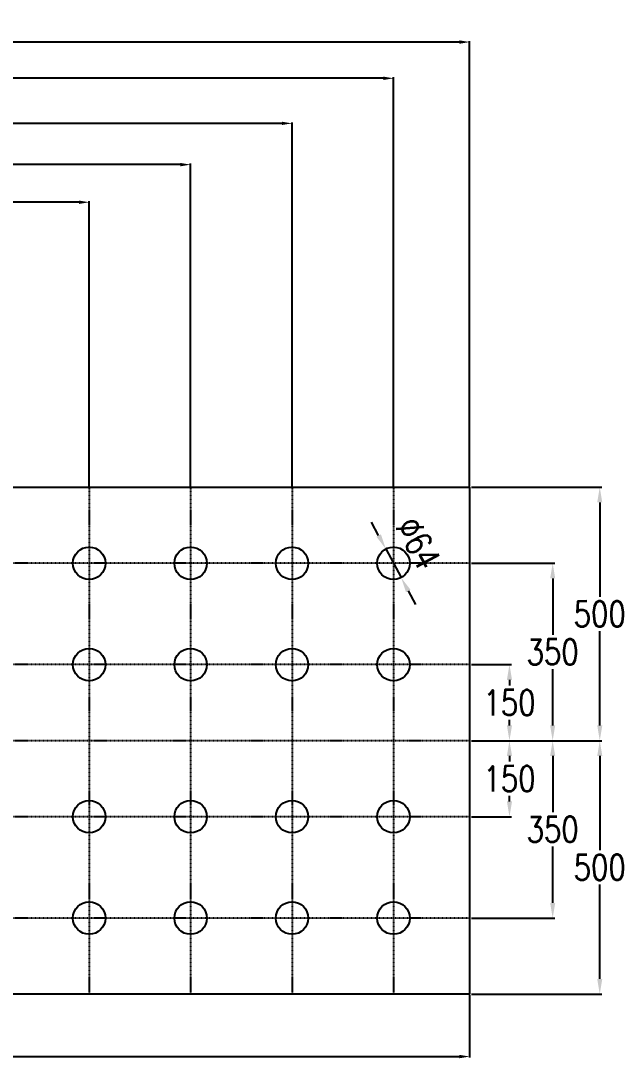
# Model space of a CAD drawing. Header units: millimetres. Extents: x 1541 to 289025, y -12015 to 47026.
# Drawn here: x 105826 to 107014, y 6108 to 8155 of the extents above; entities that cross this region are included whole.
import ezdxf

# ---------------------------------------------------------------- set-up
doc = ezdxf.new("R2010")
doc.units = ezdxf.units.MM
doc.header["$LTSCALE"] = 0.1
doc.linetypes.add('DASHDOT', pattern=[25.4, 12.7, -6.35, 0, -6.35])
for name, color, linetype in [('COTAS', 8, 'Continuous'), ('EJE PERNO', 1, 'DASHDOT'), ('PERNOS', 3, 'Continuous'), ('PLATINA', 5, 'Continuous')]:
    doc.layers.add(name, color=color, linetype=linetype)
doc.styles.add('CNI_COTAS', font='romans.shx', dxfattribs={"width": 0.8})
doc.dimstyles.new('1.2', dxfattribs={"dimscale": 0, "dimtxt": 35, "dimasz": 20, "dimexe": 2, "dimexo": 2, "dimgap": 7, "dimtad": 1, "dimdec": 0, "dimzin": 4, "dimdsep": 46, "dimtxsty": 'CNI_COTAS', "dimcen": 0, "dimclrd": 256, "dimclrt": 3, "dimadec": 0, "dimazin": 0, "dimtfac": 1, "dimtdec": 0, "dimtmove": 2, "dimatfit": 0, "dimfxl": 0.05, "dimtolj": 1, "dimtzin": 0, "dimarcsym": 1})
doc.dimstyles.new('1.3', dxfattribs={"dimscale": 0, "dimtxt": 50, "dimasz": 30, "dimexe": 4, "dimexo": 4, "dimgap": 9, "dimtad": 1, "dimdec": 0, "dimzin": 4, "dimdsep": 46, "dimtxsty": 'CNI_COTAS', "dimcen": 0, "dimclrd": 256, "dimclrt": 3, "dimadec": 0, "dimazin": 0, "dimtfac": 1, "dimtdec": 0, "dimtmove": 2, "dimatfit": 0, "dimfxl": 0.05, "dimtolj": 1, "dimtzin": 0, "dimarcsym": 0})

# ---------------------------------------------------------------- blocks, each defined once
blk = doc.blocks.new('*D2482')
at = {"layer": 'COTAS', "lineweight": -2, "ltscale": 3, "transparency": 16777216}
for p, q in [((106531.7, 7139.3), (106517.6, 7165.8)), ((106545.8, 7112.8), (106575.9, 7056.4)), ((106590.1, 7029.9), (106604.2, 7003.4))]:
    blk.add_line(p, q, dxfattribs=at)
at = {"layer": 'COTAS', "ltscale": 3, "transparency": 16777216}
for points in [[(106536.1, 7141.7), (106527.3, 7137), (106545.8, 7112.8)], [(106594.5, 7032.3), (106585.6, 7027.6), (106575.9, 7056.4)]]:
    blk.add_solid(points, dxfattribs=at)
at = {"layer": 'Defpoints', "color": 0, "ltscale": 3, "transparency": 16777216}
for p in [(106545.8, 7112.8), (106575.9, 7056.4)]:
    blk.add_point(p, dxfattribs=at)
at = {"layer": 'COTAS', "color": 3, "ltscale": 3, "transparency": 16777216, "insert": (106609.9, 7124), "char_height": 50, "attachment_point": 5, "rotation": 298.0742, "style": 'CNI_COTAS'}
blk.add_mtext('\\A1;∅64', dxfattribs=at)
blk = doc.blocks.new('*D2490')
at = {"layer": 'COTAS', "color": 0, "lineweight": -2, "transparency": 16777216}
for p, q in [((104460.9, 7236.6), (104460.9, 7798.9)), ((105960.9, 7236.6), (105960.9, 7798.9))]:
    blk.add_line(p, q, dxfattribs=at)
at = {"layer": 'COTAS', "lineweight": -2, "transparency": 16777216}
blk.add_line((105940.9, 7796.9), (104480.9, 7796.9), dxfattribs=at)
at = {"layer": 'COTAS', "transparency": 16777216}
for points in [[(104480.9, 7800.2), (104480.9, 7793.5), (104460.9, 7796.9)], [(105940.9, 7800.2), (105940.9, 7793.5), (105960.9, 7796.9)]]:
    blk.add_solid(points, dxfattribs=at)
at = {"layer": 'Defpoints', "color": 0, "transparency": 16777216}
for p in [(104460.9, 7796.9), (104460.9, 7234.6), (105960.9, 7234.6)]:
    blk.add_point(p, dxfattribs=at)
at = {"layer": 'COTAS', "color": 3, "transparency": 16777216, "insert": (105210.9, 7821.4), "char_height": 35, "attachment_point": 5, "rotation": 359.9999, "style": 'CNI_COTAS'}
blk.add_mtext('\\A1;1500', dxfattribs=at)
blk = doc.blocks.new('*D2491')
at = {"layer": 'COTAS', "color": 0, "lineweight": -2, "transparency": 16777216}
for p, q in [((104460.9, 7236.6), (104460.9, 7873.1)), ((106160.9, 7236.6), (106160.9, 7873.1))]:
    blk.add_line(p, q, dxfattribs=at)
at = {"layer": 'COTAS', "lineweight": -2, "transparency": 16777216}
blk.add_line((106140.9, 7871.1), (104480.9, 7871.1), dxfattribs=at)
at = {"layer": 'COTAS', "transparency": 16777216}
for points in [[(104480.9, 7874.4), (104480.9, 7867.7), (104460.9, 7871.1)], [(106140.9, 7874.4), (106140.9, 7867.7), (106160.9, 7871.1)]]:
    blk.add_solid(points, dxfattribs=at)
at = {"layer": 'Defpoints', "color": 0, "transparency": 16777216}
for p in [(104460.9, 7871.1), (104460.9, 7234.6), (106160.9, 7234.6)]:
    blk.add_point(p, dxfattribs=at)
at = {"layer": 'COTAS', "color": 3, "transparency": 16777216, "insert": (105310.9, 7895.6), "char_height": 35, "attachment_point": 5, "style": 'CNI_COTAS'}
blk.add_mtext('\\A1;1700', dxfattribs=at)
blk = doc.blocks.new('*D2492')
at = {"layer": 'COTAS', "color": 0, "lineweight": -2, "transparency": 16777216}
for p, q in [((104460.9, 7236.6), (104460.9, 7954.5)), ((106360.9, 7236.6), (106360.9, 7954.5))]:
    blk.add_line(p, q, dxfattribs=at)
at = {"layer": 'COTAS', "lineweight": -2, "transparency": 16777216}
blk.add_line((106340.9, 7952.5), (104480.9, 7952.5), dxfattribs=at)
at = {"layer": 'COTAS', "transparency": 16777216}
for points in [[(104480.9, 7955.8), (104480.9, 7949.2), (104460.9, 7952.5)], [(106340.9, 7955.8), (106340.9, 7949.2), (106360.9, 7952.5)]]:
    blk.add_solid(points, dxfattribs=at)
at = {"layer": 'Defpoints', "color": 0, "transparency": 16777216}
for p in [(104460.9, 7952.5), (104460.9, 7234.6), (106360.9, 7234.6)]:
    blk.add_point(p, dxfattribs=at)
at = {"layer": 'COTAS', "color": 3, "transparency": 16777216, "insert": (105410.9, 7977), "char_height": 35, "attachment_point": 5, "style": 'CNI_COTAS'}
blk.add_mtext('\\A1;1900', dxfattribs=at)
blk = doc.blocks.new('*D2493')
at = {"layer": 'COTAS', "color": 0, "lineweight": -2, "transparency": 16777216}
for p, q in [((104460.9, 7236.6), (104460.9, 8043.4)), ((106560.9, 7236.6), (106560.9, 8043.4))]:
    blk.add_line(p, q, dxfattribs=at)
at = {"layer": 'COTAS', "lineweight": -2, "transparency": 16777216}
blk.add_line((106540.9, 8041.4), (104480.9, 8041.4), dxfattribs=at)
at = {"layer": 'COTAS', "transparency": 16777216}
for points in [[(104480.9, 8044.7), (104480.9, 8038), (104460.9, 8041.4)], [(106540.9, 8044.7), (106540.9, 8038), (106560.9, 8041.4)]]:
    blk.add_solid(points, dxfattribs=at)
at = {"layer": 'Defpoints', "color": 0, "transparency": 16777216}
for p in [(104460.9, 8041.4), (104460.9, 7234.6), (106560.9, 7234.6)]:
    blk.add_point(p, dxfattribs=at)
at = {"layer": 'COTAS', "color": 3, "transparency": 16777216, "insert": (105510.9, 8065.9), "char_height": 35, "attachment_point": 5, "style": 'CNI_COTAS'}
blk.add_mtext('\\A1;2100', dxfattribs=at)
blk = doc.blocks.new('*D2494')
at = {"layer": 'COTAS', "color": 0, "lineweight": -2, "transparency": 16777216}
for p, q in [((104460.9, 7236.6), (104460.9, 8114.9)), ((106710.9, 7236.6), (106710.9, 8114.9))]:
    blk.add_line(p, q, dxfattribs=at)
at = {"layer": 'COTAS', "lineweight": -2, "transparency": 16777216}
blk.add_line((106690.9, 8112.9), (104480.9, 8112.9), dxfattribs=at)
at = {"layer": 'COTAS', "transparency": 16777216}
for points in [[(104480.9, 8116.3), (104480.9, 8109.6), (104460.9, 8112.9)], [(106690.9, 8116.3), (106690.9, 8109.6), (106710.9, 8112.9)]]:
    blk.add_solid(points, dxfattribs=at)
at = {"layer": 'Defpoints', "color": 0, "transparency": 16777216}
for p in [(104460.9, 8112.9), (104460.9, 7234.6), (106710.9, 7234.6)]:
    blk.add_point(p, dxfattribs=at)
at = {"layer": 'COTAS', "color": 3, "transparency": 16777216, "insert": (105585.9, 8137.4), "char_height": 35, "attachment_point": 5, "rotation": 0, "style": 'CNI_COTAS'}
blk.add_mtext('\\A1;2250', dxfattribs=at)
blk = doc.blocks.new('*D2403')
at = {"layer": 'COTAS', "color": 0, "lineweight": -2, "ltscale": 3, "transparency": 16777216}
for p, q in [((106714.9, 6734.6), (106793.6, 6734.6)), ((106714.9, 6584.6), (106793.6, 6584.6))]:
    blk.add_line(p, q, dxfattribs=at)
at = {"layer": 'COTAS', "lineweight": -2, "ltscale": 3, "transparency": 16777216}
for p, q in [((106789.6, 6704.6), (106789.6, 6693.6)), ((106789.6, 6614.6), (106789.6, 6625.6))]:
    blk.add_line(p, q, dxfattribs=at)
at = {"layer": 'COTAS', "ltscale": 3, "transparency": 16777216}
for points in [[(106784.6, 6704.6), (106794.6, 6704.6), (106789.6, 6734.6)], [(106784.6, 6614.6), (106794.6, 6614.6), (106789.6, 6584.6)]]:
    blk.add_solid(points, dxfattribs=at)
at = {"layer": 'Defpoints', "color": 0, "ltscale": 3, "transparency": 16777216}
for p in [(106710.9, 6734.6), (106789.6, 6734.6), (106710.9, 6584.6)]:
    blk.add_point(p, dxfattribs=at)
at = {"layer": 'COTAS', "color": 3, "ltscale": 3, "transparency": 16777216, "insert": (106789.6, 6659.6), "char_height": 50, "attachment_point": 5, "rotation": 0.2, "style": 'CNI_COTAS'}
blk.add_mtext('\\A1;150', dxfattribs=at)
blk = doc.blocks.new('*D2404')
at = {"layer": 'COTAS', "color": 0, "lineweight": -2, "ltscale": 3, "transparency": 16777216}
for p, q in [((106714.9, 6734.6), (106878.8, 6734.6)), ((106714.9, 6384.6), (106878.8, 6384.6))]:
    blk.add_line(p, q, dxfattribs=at)
at = {"layer": 'COTAS', "lineweight": -2, "ltscale": 3, "transparency": 16777216}
for p, q in [((106874.8, 6704.6), (106874.8, 6593.6)), ((106874.8, 6414.6), (106874.8, 6525.6))]:
    blk.add_line(p, q, dxfattribs=at)
at = {"layer": 'COTAS', "ltscale": 3, "transparency": 16777216}
for points in [[(106869.8, 6704.6), (106879.8, 6704.6), (106874.8, 6734.6)], [(106869.8, 6414.6), (106879.8, 6414.6), (106874.8, 6384.6)]]:
    blk.add_solid(points, dxfattribs=at)
at = {"layer": 'Defpoints', "color": 0, "ltscale": 3, "transparency": 16777216}
for p in [(106710.9, 6734.6), (106874.8, 6734.6), (106710.9, 6384.6)]:
    blk.add_point(p, dxfattribs=at)
at = {"layer": 'COTAS', "color": 3, "ltscale": 3, "transparency": 16777216, "insert": (106874.8, 6559.6), "char_height": 50, "attachment_point": 5, "rotation": 0.2, "style": 'CNI_COTAS'}
blk.add_mtext('\\A1;350', dxfattribs=at)
blk = doc.blocks.new('*D2405')
at = {"layer": 'COTAS', "color": 0, "lineweight": -2, "ltscale": 3, "transparency": 16777216}
for p, q in [((106714.9, 6734.6), (106971.6, 6734.6)), ((106714.9, 6234.6), (106971.6, 6234.6))]:
    blk.add_line(p, q, dxfattribs=at)
at = {"layer": 'COTAS', "lineweight": -2, "ltscale": 3, "transparency": 16777216}
for p, q in [((106967.6, 6704.6), (106967.6, 6518.6)), ((106967.6, 6264.6), (106967.6, 6450.6))]:
    blk.add_line(p, q, dxfattribs=at)
at = {"layer": 'COTAS', "ltscale": 3, "transparency": 16777216}
for points in [[(106962.6, 6704.6), (106972.6, 6704.6), (106967.6, 6734.6)], [(106962.6, 6264.6), (106972.6, 6264.6), (106967.6, 6234.6)]]:
    blk.add_solid(points, dxfattribs=at)
at = {"layer": 'Defpoints', "color": 0, "ltscale": 3, "transparency": 16777216}
for p in [(106710.9, 6734.6), (106967.6, 6734.6), (106710.9, 6234.6)]:
    blk.add_point(p, dxfattribs=at)
at = {"layer": 'COTAS', "color": 3, "ltscale": 3, "transparency": 16777216, "insert": (106967.6, 6484.6), "char_height": 50, "attachment_point": 5, "rotation": 0.2, "style": 'CNI_COTAS'}
blk.add_mtext('\\A1;500', dxfattribs=at)
blk = doc.blocks.new('*D2406')
at = {"layer": 'COTAS', "color": 0, "lineweight": -2, "ltscale": 3, "transparency": 16777216}
for p, q in [((106714.9, 6884.6), (106793.6, 6884.6)), ((106714.9, 6734.6), (106793.6, 6734.6))]:
    blk.add_line(p, q, dxfattribs=at)
at = {"layer": 'COTAS', "lineweight": -2, "ltscale": 3, "transparency": 16777216}
for p, q in [((106789.6, 6854.6), (106789.6, 6843.6)), ((106789.6, 6764.6), (106789.6, 6775.6))]:
    blk.add_line(p, q, dxfattribs=at)
at = {"layer": 'COTAS', "ltscale": 3, "transparency": 16777216}
for points in [[(106784.6, 6854.6), (106794.6, 6854.6), (106789.6, 6884.6)], [(106784.6, 6764.6), (106794.6, 6764.6), (106789.6, 6734.6)]]:
    blk.add_solid(points, dxfattribs=at)
at = {"layer": 'Defpoints', "color": 0, "ltscale": 3, "transparency": 16777216}
for p in [(106710.9, 6884.6), (106710.9, 6734.6), (106789.6, 6734.6)]:
    blk.add_point(p, dxfattribs=at)
at = {"layer": 'COTAS', "color": 3, "ltscale": 3, "transparency": 16777216, "insert": (106789.6, 6809.6), "char_height": 50, "attachment_point": 5, "rotation": 0.2, "style": 'CNI_COTAS'}
blk.add_mtext('\\A1;150', dxfattribs=at)
blk = doc.blocks.new('*D2407')
at = {"layer": 'COTAS', "color": 0, "lineweight": -2, "ltscale": 3, "transparency": 16777216}
for p, q in [((106714.9, 7084.6), (106878.8, 7084.6)), ((106714.9, 6734.6), (106878.8, 6734.6))]:
    blk.add_line(p, q, dxfattribs=at)
at = {"layer": 'COTAS', "lineweight": -2, "ltscale": 3, "transparency": 16777216}
for p, q in [((106874.8, 7054.6), (106874.8, 6943.6)), ((106874.8, 6764.6), (106874.8, 6875.6))]:
    blk.add_line(p, q, dxfattribs=at)
at = {"layer": 'COTAS', "ltscale": 3, "transparency": 16777216}
for points in [[(106869.8, 7054.6), (106879.8, 7054.6), (106874.8, 7084.6)], [(106869.8, 6764.6), (106879.8, 6764.6), (106874.8, 6734.6)]]:
    blk.add_solid(points, dxfattribs=at)
at = {"layer": 'Defpoints', "color": 0, "ltscale": 3, "transparency": 16777216}
for p in [(106710.9, 7084.6), (106710.9, 6734.6), (106874.8, 6734.6)]:
    blk.add_point(p, dxfattribs=at)
at = {"layer": 'COTAS', "color": 3, "ltscale": 3, "transparency": 16777216, "insert": (106874.8, 6909.6), "char_height": 50, "attachment_point": 5, "rotation": 0.2, "style": 'CNI_COTAS'}
blk.add_mtext('\\A1;350', dxfattribs=at)
blk = doc.blocks.new('*D1951')
at = {"layer": 'COTAS', "color": 0, "lineweight": -2, "ltscale": 3, "transparency": 16777216}
for p, q in [((106714.9, 7234.6), (106971.6, 7234.6)), ((106714.9, 6734.6), (106971.6, 6734.6))]:
    blk.add_line(p, q, dxfattribs=at)
at = {"layer": 'COTAS', "lineweight": -2, "ltscale": 3, "transparency": 16777216}
for p, q in [((106967.6, 7204.6), (106967.6, 7018.6)), ((106967.6, 6764.6), (106967.6, 6950.6))]:
    blk.add_line(p, q, dxfattribs=at)
at = {"layer": 'COTAS', "ltscale": 3, "transparency": 16777216}
for points in [[(106962.6, 7204.6), (106972.6, 7204.6), (106967.6, 7234.6)], [(106962.6, 6764.6), (106972.6, 6764.6), (106967.6, 6734.6)]]:
    blk.add_solid(points, dxfattribs=at)
at = {"layer": 'Defpoints', "color": 0, "ltscale": 3, "transparency": 16777216}
for p in [(106710.9, 7234.6), (106710.9, 6734.6), (106967.6, 6734.6)]:
    blk.add_point(p, dxfattribs=at)
at = {"layer": 'COTAS', "color": 3, "ltscale": 3, "transparency": 16777216, "insert": (106967.6, 6984.6), "char_height": 50, "attachment_point": 5, "rotation": 0.2, "style": 'CNI_COTAS'}
blk.add_mtext('\\A1;500', dxfattribs=at)
blk = doc.blocks.new('*D2408')
at = {"layer": 'COTAS', "color": 0, "lineweight": -2, "transparency": 16777216}
for p, q in [((102210.9, 6232.6), (102210.9, 6109.4)), ((106710.9, 6232.6), (106710.9, 6109.4))]:
    blk.add_line(p, q, dxfattribs=at)
at = {"layer": 'COTAS', "lineweight": -2, "transparency": 16777216}
blk.add_line((102230.9, 6111.4), (106690.9, 6111.4), dxfattribs=at)
at = {"layer": 'COTAS', "transparency": 16777216}
for points in [[(102230.9, 6114.7), (102230.9, 6108), (102210.9, 6111.4)], [(106690.9, 6114.7), (106690.9, 6108), (106710.9, 6111.4)]]:
    blk.add_solid(points, dxfattribs=at)
at = {"layer": 'Defpoints', "color": 0, "transparency": 16777216}
for p in [(102210.9, 6234.6), (106710.9, 6234.6), (106710.9, 6111.4)]:
    blk.add_point(p, dxfattribs=at)
at = {"layer": 'COTAS', "color": 3, "transparency": 16777216, "insert": (104460.9, 6135.9), "char_height": 35, "attachment_point": 5, "style": 'CNI_COTAS'}
blk.add_mtext('\\A1;4500', dxfattribs=at)
blk = doc.blocks.new('*D1904')
at = {"layer": 'COTAS', "color": 0, "lineweight": -2, "transparency": 16777216}
for p, q in [((104460.9, 7236.6), (104460.9, 7798.9)), ((105960.9, 7236.6), (105960.9, 7798.9)), ((125266, 4739.7), (125266, 4889.4)), ((125766, 4739.7), (125766, 4889.4))]:
    blk.add_line(p, q, dxfattribs=at)
at = {"layer": 'COTAS', "lineweight": -2, "transparency": 16777216}
for p, q in [((105940.9, 7796.9), (104480.9, 7796.9)), ((125746, 4887.4), (125286, 4887.4))]:
    blk.add_line(p, q, dxfattribs=at)
at = {"layer": 'COTAS', "transparency": 16777216}
for points in [[(104480.9, 7800.2), (104480.9, 7793.5), (104460.9, 7796.9)], [(105940.9, 7800.2), (105940.9, 7793.5), (105960.9, 7796.9)], [(125286, 4890.7), (125286, 4884), (125266, 4887.4)], [(125746, 4890.7), (125746, 4884), (125766, 4887.4)]]:
    blk.add_solid(points, dxfattribs=at)
at = {"layer": 'Defpoints', "color": 0, "transparency": 16777216}
for p in [(104460.9, 7796.9), (104460.9, 7234.6), (105960.9, 7234.6), (125266, 4887.4), (125266, 4737.7), (125766, 4737.7)]:
    blk.add_point(p, dxfattribs=at)
at = {"layer": 'COTAS', "color": 3, "transparency": 16777216, "insert": (105210.9, 7821.4), "char_height": 35, "attachment_point": 5, "rotation": 359.9999, "style": 'CNI_COTAS'}
blk.add_mtext('\\A1;1500', dxfattribs=at)
at = {"layer": 'COTAS', "color": 3, "transparency": 16777216, "insert": (125516, 4911.9), "char_height": 35, "attachment_point": 5, "style": 'CNI_COTAS'}
blk.add_mtext('\\A1;500', dxfattribs=at)
blk = doc.blocks.new('*D1905')
at = {"layer": 'COTAS', "color": 0, "lineweight": -2, "transparency": 16777216}
for p, q in [((104460.9, 7236.6), (104460.9, 7873.1)), ((106160.9, 7236.6), (106160.9, 7873.1)), ((125266, 4739.7), (125266, 4954.6)), ((125966, 4739.7), (125966, 4954.6))]:
    blk.add_line(p, q, dxfattribs=at)
at = {"layer": 'COTAS', "lineweight": -2, "transparency": 16777216}
for p, q in [((106140.9, 7871.1), (104480.9, 7871.1)), ((125946, 4952.6), (125286, 4952.6))]:
    blk.add_line(p, q, dxfattribs=at)
at = {"layer": 'COTAS', "transparency": 16777216}
for points in [[(104480.9, 7874.4), (104480.9, 7867.7), (104460.9, 7871.1)], [(106140.9, 7874.4), (106140.9, 7867.7), (106160.9, 7871.1)], [(125286, 4956), (125286, 4949.3), (125266, 4952.6)], [(125946, 4956), (125946, 4949.3), (125966, 4952.6)]]:
    blk.add_solid(points, dxfattribs=at)
at = {"layer": 'Defpoints', "color": 0, "transparency": 16777216}
for p in [(104460.9, 7871.1), (104460.9, 7234.6), (106160.9, 7234.6), (125266, 4952.6), (125266, 4737.7), (125966, 4737.7)]:
    blk.add_point(p, dxfattribs=at)
at = {"layer": 'COTAS', "color": 3, "transparency": 16777216, "char_height": 35, "attachment_point": 5, "style": 'CNI_COTAS'}
for s, insert in [('\\A1;1700', (105310.9, 7895.6)), ('\\A1;700', (125616, 4977.1))]:
    blk.add_mtext(s, dxfattribs=dict(at, insert=insert))
blk = doc.blocks.new('*D1906')
at = {"layer": 'COTAS', "color": 0, "lineweight": -2, "transparency": 16777216}
for p, q in [((104460.9, 7236.6), (104460.9, 7954.5)), ((106360.9, 7236.6), (106360.9, 7954.5)), ((125266, 4739.7), (125266, 5017.9)), ((126166, 4739.7), (126166, 5017.9))]:
    blk.add_line(p, q, dxfattribs=at)
at = {"layer": 'COTAS', "lineweight": -2, "transparency": 16777216}
for p, q in [((106340.9, 7952.5), (104480.9, 7952.5)), ((126146, 5015.9), (125286, 5015.9))]:
    blk.add_line(p, q, dxfattribs=at)
at = {"layer": 'COTAS', "transparency": 16777216}
for points in [[(104480.9, 7955.8), (104480.9, 7949.2), (104460.9, 7952.5)], [(106340.9, 7955.8), (106340.9, 7949.2), (106360.9, 7952.5)], [(125286, 5019.3), (125286, 5012.6), (125266, 5015.9)], [(126146, 5019.3), (126146, 5012.6), (126166, 5015.9)]]:
    blk.add_solid(points, dxfattribs=at)
at = {"layer": 'Defpoints', "color": 0, "transparency": 16777216}
for p in [(104460.9, 7952.5), (104460.9, 7234.6), (106360.9, 7234.6), (125266, 5015.9), (125266, 4737.7), (126166, 4737.7)]:
    blk.add_point(p, dxfattribs=at)
at = {"layer": 'COTAS', "color": 3, "transparency": 16777216, "char_height": 35, "attachment_point": 5, "style": 'CNI_COTAS'}
for s, insert in [('\\A1;1900', (105410.9, 7977)), ('\\A1;900', (125716, 5040.4))]:
    blk.add_mtext(s, dxfattribs=dict(at, insert=insert))
blk = doc.blocks.new('*D1907')
at = {"layer": 'COTAS', "color": 0, "lineweight": -2, "transparency": 16777216}
for p, q in [((104460.9, 7236.6), (104460.9, 8043.4)), ((106560.9, 7236.6), (106560.9, 8043.4)), ((125266, 4739.7), (125266, 5095.8)), ((126366, 4744.7), (126366, 5095.8))]:
    blk.add_line(p, q, dxfattribs=at)
at = {"layer": 'COTAS', "lineweight": -2, "transparency": 16777216}
for p, q in [((106540.9, 8041.4), (104480.9, 8041.4)), ((126346, 5093.8), (125286, 5093.8))]:
    blk.add_line(p, q, dxfattribs=at)
at = {"layer": 'COTAS', "transparency": 16777216}
for points in [[(104480.9, 8044.7), (104480.9, 8038), (104460.9, 8041.4)], [(106540.9, 8044.7), (106540.9, 8038), (106560.9, 8041.4)], [(125286, 5097.1), (125286, 5090.4), (125266, 5093.8)], [(126346, 5097.1), (126346, 5090.4), (126366, 5093.8)]]:
    blk.add_solid(points, dxfattribs=at)
at = {"layer": 'Defpoints', "color": 0, "transparency": 16777216}
for p in [(104460.9, 8041.4), (104460.9, 7234.6), (106560.9, 7234.6), (125266, 5093.8), (125266, 4737.7), (126366, 4742.7)]:
    blk.add_point(p, dxfattribs=at)
at = {"layer": 'COTAS', "color": 3, "transparency": 16777216, "char_height": 35, "attachment_point": 5, "style": 'CNI_COTAS'}
for s, insert in [('\\A1;2100', (105510.9, 8065.9)), ('\\A1;1100', (125816, 5118.3))]:
    blk.add_mtext(s, dxfattribs=dict(at, insert=insert))
blk = doc.blocks.new('*D1908')
at = {"layer": 'COTAS', "color": 0, "lineweight": -2, "transparency": 16777216}
for p, q in [((104460.9, 7236.6), (104460.9, 8114.9)), ((106710.9, 7236.6), (106710.9, 8114.9)), ((125266, 4739.7), (125266, 5167.1)), ((126566, 4739.7), (126566, 5167.1))]:
    blk.add_line(p, q, dxfattribs=at)
at = {"layer": 'COTAS', "lineweight": -2, "transparency": 16777216}
for p, q in [((106690.9, 8112.9), (104480.9, 8112.9)), ((126546, 5165.1), (125286, 5165.1))]:
    blk.add_line(p, q, dxfattribs=at)
at = {"layer": 'COTAS', "transparency": 16777216}
for points in [[(104480.9, 8116.3), (104480.9, 8109.6), (104460.9, 8112.9)], [(106690.9, 8116.3), (106690.9, 8109.6), (106710.9, 8112.9)], [(125286, 5168.5), (125286, 5161.8), (125266, 5165.1)], [(126546, 5168.5), (126546, 5161.8), (126566, 5165.1)]]:
    blk.add_solid(points, dxfattribs=at)
at = {"layer": 'Defpoints', "color": 0, "transparency": 16777216}
for p in [(104460.9, 8112.9), (104460.9, 7234.6), (106710.9, 7234.6), (125266, 5165.1), (125266, 4737.7), (126566, 4737.7)]:
    blk.add_point(p, dxfattribs=at)
at = {"layer": 'COTAS', "color": 3, "transparency": 16777216, "insert": (105585.9, 8137.4), "char_height": 35, "attachment_point": 5, "rotation": 0, "style": 'CNI_COTAS'}
blk.add_mtext('\\A1;2250', dxfattribs=at)
at = {"layer": 'COTAS', "color": 3, "transparency": 16777216, "insert": (125916, 5189.6), "char_height": 35, "attachment_point": 5, "style": 'CNI_COTAS'}
blk.add_mtext('\\A1;1300', dxfattribs=at)
blk = doc.blocks.new('*D1909')
at = {"layer": 'COTAS', "color": 0, "lineweight": -2, "ltscale": 3, "transparency": 16777216}
for p, q in [((106714.9, 6734.6), (106793.6, 6734.6)), ((106714.9, 6584.6), (106793.6, 6584.6))]:
    blk.add_line(p, q, dxfattribs=at)
at = {"layer": 'COTAS', "lineweight": -2, "ltscale": 3, "transparency": 16777216}
for p, q in [((106789.6, 6704.6), (106789.6, 6693.6)), ((106789.6, 6614.6), (106789.6, 6625.6))]:
    blk.add_line(p, q, dxfattribs=at)
at = {"layer": 'COTAS', "color": 0, "lineweight": -2, "transparency": 16777216}
for p, q in [((125266, 4739.7), (125266, 5230.7)), ((126766, 4739.7), (126766, 5230.7))]:
    blk.add_line(p, q, dxfattribs=at)
at = {"layer": 'COTAS', "lineweight": -2, "transparency": 16777216}
blk.add_line((126746, 5228.7), (125286, 5228.7), dxfattribs=at)
at = {"layer": 'COTAS', "ltscale": 3, "transparency": 16777216}
for points in [[(106784.6, 6704.6), (106794.6, 6704.6), (106789.6, 6734.6)], [(106784.6, 6614.6), (106794.6, 6614.6), (106789.6, 6584.6)]]:
    blk.add_solid(points, dxfattribs=at)
at = {"layer": 'COTAS', "transparency": 16777216}
for points in [[(125286, 5232), (125286, 5225.3), (125266, 5228.7)], [(126746, 5232), (126746, 5225.3), (126766, 5228.7)]]:
    blk.add_solid(points, dxfattribs=at)
at = {"layer": 'Defpoints', "color": 0, "ltscale": 3, "transparency": 16777216}
for p in [(106710.9, 6734.6), (106789.6, 6734.6), (106710.9, 6584.6)]:
    blk.add_point(p, dxfattribs=at)
at = {"layer": 'Defpoints', "color": 0, "transparency": 16777216}
for p in [(125266, 5228.7), (125266, 4737.7), (126766, 4737.7)]:
    blk.add_point(p, dxfattribs=at)
at = {"layer": 'COTAS', "color": 3, "ltscale": 3, "transparency": 16777216, "insert": (106789.6, 6659.6), "char_height": 50, "attachment_point": 5, "rotation": 0.2, "style": 'CNI_COTAS'}
blk.add_mtext('\\A1;150', dxfattribs=at)
at = {"layer": 'COTAS', "color": 3, "transparency": 16777216, "insert": (126016, 5253.2), "char_height": 35, "attachment_point": 5, "style": 'CNI_COTAS'}
blk.add_mtext('\\A1;1500', dxfattribs=at)
blk = doc.blocks.new('*D1910')
at = {"layer": 'COTAS', "color": 0, "lineweight": -2, "ltscale": 3, "transparency": 16777216}
for p, q in [((106714.9, 6734.6), (106878.8, 6734.6)), ((106714.9, 6384.6), (106878.8, 6384.6))]:
    blk.add_line(p, q, dxfattribs=at)
at = {"layer": 'COTAS', "lineweight": -2, "ltscale": 3, "transparency": 16777216}
for p, q in [((106874.8, 6704.6), (106874.8, 6593.6)), ((106874.8, 6414.6), (106874.8, 6525.6))]:
    blk.add_line(p, q, dxfattribs=at)
at = {"layer": 'COTAS', "color": 0, "lineweight": -2, "transparency": 16777216}
for p, q in [((125266, 4746.7), (125266, 5302)), ((126966, 4739.7), (126966, 5302))]:
    blk.add_line(p, q, dxfattribs=at)
at = {"layer": 'COTAS', "lineweight": -2, "transparency": 16777216}
blk.add_line((126946, 5300), (125286, 5300), dxfattribs=at)
at = {"layer": 'COTAS', "ltscale": 3, "transparency": 16777216}
for points in [[(106869.8, 6704.6), (106879.8, 6704.6), (106874.8, 6734.6)], [(106869.8, 6414.6), (106879.8, 6414.6), (106874.8, 6384.6)]]:
    blk.add_solid(points, dxfattribs=at)
at = {"layer": 'COTAS', "transparency": 16777216}
for points in [[(125286, 5303.4), (125286, 5296.7), (125266, 5300)], [(126946, 5303.4), (126946, 5296.7), (126966, 5300)]]:
    blk.add_solid(points, dxfattribs=at)
at = {"layer": 'Defpoints', "color": 0, "ltscale": 3, "transparency": 16777216}
for p in [(106710.9, 6734.6), (106874.8, 6734.6), (106710.9, 6384.6)]:
    blk.add_point(p, dxfattribs=at)
at = {"layer": 'Defpoints', "color": 0, "transparency": 16777216}
for p in [(125266, 5300), (125266, 4744.7), (126966, 4737.7)]:
    blk.add_point(p, dxfattribs=at)
at = {"layer": 'COTAS', "color": 3, "ltscale": 3, "transparency": 16777216, "insert": (106874.8, 6559.6), "char_height": 50, "attachment_point": 5, "rotation": 0.2, "style": 'CNI_COTAS'}
blk.add_mtext('\\A1;350', dxfattribs=at)
at = {"layer": 'COTAS', "color": 3, "transparency": 16777216, "insert": (126116, 5324.5), "char_height": 35, "attachment_point": 5, "style": 'CNI_COTAS'}
blk.add_mtext('\\A1;1700', dxfattribs=at)
blk = doc.blocks.new('*D1911')
at = {"layer": 'COTAS', "color": 0, "lineweight": -2, "ltscale": 3, "transparency": 16777216}
for p, q in [((106714.9, 6734.6), (106971.6, 6734.6)), ((106714.9, 6234.6), (106971.6, 6234.6))]:
    blk.add_line(p, q, dxfattribs=at)
at = {"layer": 'COTAS', "lineweight": -2, "ltscale": 3, "transparency": 16777216}
for p, q in [((106967.6, 6704.6), (106967.6, 6518.6)), ((106967.6, 6264.6), (106967.6, 6450.6))]:
    blk.add_line(p, q, dxfattribs=at)
at = {"layer": 'COTAS', "color": 0, "lineweight": -2, "transparency": 16777216}
for p, q in [((125266, 4746.7), (125266, 5370.3)), ((127166, 4739.7), (127166, 5370.3))]:
    blk.add_line(p, q, dxfattribs=at)
at = {"layer": 'COTAS', "lineweight": -2, "transparency": 16777216}
blk.add_line((127146, 5368.3), (125286, 5368.3), dxfattribs=at)
at = {"layer": 'COTAS', "ltscale": 3, "transparency": 16777216}
for points in [[(106962.6, 6704.6), (106972.6, 6704.6), (106967.6, 6734.6)], [(106962.6, 6264.6), (106972.6, 6264.6), (106967.6, 6234.6)]]:
    blk.add_solid(points, dxfattribs=at)
at = {"layer": 'COTAS', "transparency": 16777216}
for points in [[(125286, 5371.7), (125286, 5365), (125266, 5368.3)], [(127146, 5371.7), (127146, 5365), (127166, 5368.3)]]:
    blk.add_solid(points, dxfattribs=at)
at = {"layer": 'Defpoints', "color": 0, "ltscale": 3, "transparency": 16777216}
for p in [(106710.9, 6734.6), (106967.6, 6734.6), (106710.9, 6234.6)]:
    blk.add_point(p, dxfattribs=at)
at = {"layer": 'Defpoints', "color": 0, "transparency": 16777216}
for p in [(125266, 5368.3), (125266, 4744.7), (127166, 4737.7)]:
    blk.add_point(p, dxfattribs=at)
at = {"layer": 'COTAS', "color": 3, "ltscale": 3, "transparency": 16777216, "insert": (106967.6, 6484.6), "char_height": 50, "attachment_point": 5, "rotation": 0.2, "style": 'CNI_COTAS'}
blk.add_mtext('\\A1;500', dxfattribs=at)
at = {"layer": 'COTAS', "color": 3, "transparency": 16777216, "insert": (126216, 5392.8), "char_height": 35, "attachment_point": 5, "style": 'CNI_COTAS'}
blk.add_mtext('\\A1;1900', dxfattribs=at)
blk = doc.blocks.new('*D1912')
at = {"layer": 'COTAS', "color": 0, "lineweight": -2, "ltscale": 3, "transparency": 16777216}
for p, q in [((106714.9, 6884.6), (106793.6, 6884.6)), ((106714.9, 6734.6), (106793.6, 6734.6))]:
    blk.add_line(p, q, dxfattribs=at)
at = {"layer": 'COTAS', "lineweight": -2, "ltscale": 3, "transparency": 16777216}
for p, q in [((106789.6, 6854.6), (106789.6, 6843.6)), ((106789.6, 6764.6), (106789.6, 6775.6))]:
    blk.add_line(p, q, dxfattribs=at)
at = {"layer": 'COTAS', "color": 0, "lineweight": -2, "transparency": 16777216}
for p, q in [((125266, 4746.7), (125266, 5450.8)), ((127366, 4739.7), (127366, 5450.8))]:
    blk.add_line(p, q, dxfattribs=at)
at = {"layer": 'COTAS', "lineweight": -2, "transparency": 16777216}
blk.add_line((127346, 5448.8), (125286, 5448.8), dxfattribs=at)
at = {"layer": 'COTAS', "ltscale": 3, "transparency": 16777216}
for points in [[(106784.6, 6854.6), (106794.6, 6854.6), (106789.6, 6884.6)], [(106784.6, 6764.6), (106794.6, 6764.6), (106789.6, 6734.6)]]:
    blk.add_solid(points, dxfattribs=at)
at = {"layer": 'COTAS', "transparency": 16777216}
for points in [[(125286, 5452.2), (125286, 5445.5), (125266, 5448.8)], [(127346, 5452.2), (127346, 5445.5), (127366, 5448.8)]]:
    blk.add_solid(points, dxfattribs=at)
at = {"layer": 'Defpoints', "color": 0, "ltscale": 3, "transparency": 16777216}
for p in [(106710.9, 6884.6), (106710.9, 6734.6), (106789.6, 6734.6)]:
    blk.add_point(p, dxfattribs=at)
at = {"layer": 'Defpoints', "color": 0, "transparency": 16777216}
for p in [(125266, 5448.8), (125266, 4744.7), (127366, 4737.7)]:
    blk.add_point(p, dxfattribs=at)
at = {"layer": 'COTAS', "color": 3, "ltscale": 3, "transparency": 16777216, "insert": (106789.6, 6809.6), "char_height": 50, "attachment_point": 5, "rotation": 0.2, "style": 'CNI_COTAS'}
blk.add_mtext('\\A1;150', dxfattribs=at)
at = {"layer": 'COTAS', "color": 3, "transparency": 16777216, "insert": (126311.3, 5494.4), "char_height": 35, "attachment_point": 5, "style": 'CNI_COTAS'}
blk.add_mtext('\\A1;2100', dxfattribs=at)
blk = doc.blocks.new('*D1913')
at = {"layer": 'COTAS', "color": 0, "lineweight": -2, "ltscale": 3, "transparency": 16777216}
for p, q in [((106714.9, 7084.6), (106878.8, 7084.6)), ((106714.9, 6734.6), (106878.8, 6734.6))]:
    blk.add_line(p, q, dxfattribs=at)
at = {"layer": 'COTAS', "lineweight": -2, "ltscale": 3, "transparency": 16777216}
for p, q in [((106874.8, 7054.6), (106874.8, 6943.6)), ((106874.8, 6764.6), (106874.8, 6875.6))]:
    blk.add_line(p, q, dxfattribs=at)
at = {"layer": 'COTAS', "color": 0, "lineweight": -2, "transparency": 16777216}
for p, q in [((125166, 4739.7), (125166, 4779.5)), ((125266, 4739.7), (125266, 4779.5))]:
    blk.add_line(p, q, dxfattribs=at)
at = {"layer": 'COTAS', "lineweight": -2, "transparency": 16777216}
blk.add_line((125186, 4777.5), (125246, 4777.5), dxfattribs=at)
at = {"layer": 'COTAS', "ltscale": 3, "transparency": 16777216}
for points in [[(106869.8, 7054.6), (106879.8, 7054.6), (106874.8, 7084.6)], [(106869.8, 6764.6), (106879.8, 6764.6), (106874.8, 6734.6)]]:
    blk.add_solid(points, dxfattribs=at)
at = {"layer": 'COTAS', "transparency": 16777216}
for points in [[(125186, 4780.8), (125186, 4774.2), (125166, 4777.5)], [(125246, 4780.8), (125246, 4774.2), (125266, 4777.5)]]:
    blk.add_solid(points, dxfattribs=at)
at = {"layer": 'Defpoints', "color": 0, "ltscale": 3, "transparency": 16777216}
for p in [(106710.9, 7084.6), (106710.9, 6734.6), (106874.8, 6734.6)]:
    blk.add_point(p, dxfattribs=at)
at = {"layer": 'Defpoints', "color": 0, "transparency": 16777216}
for p in [(125266, 4777.5), (125166, 4737.7), (125266, 4737.7)]:
    blk.add_point(p, dxfattribs=at)
at = {"layer": 'COTAS', "color": 3, "ltscale": 3, "transparency": 16777216, "insert": (106874.8, 6909.6), "char_height": 50, "attachment_point": 5, "rotation": 0.2, "style": 'CNI_COTAS'}
blk.add_mtext('\\A1;350', dxfattribs=at)
at = {"layer": 'COTAS', "color": 3, "transparency": 16777216, "insert": (125216, 4802), "char_height": 35, "attachment_point": 5, "style": 'CNI_COTAS'}
blk.add_mtext('\\A1;100', dxfattribs=at)
blk = doc.blocks.new('*D1914')
at = {"layer": 'COTAS', "color": 0, "lineweight": -2, "transparency": 16777216}
for p, q in [((102210.9, 6232.6), (102210.9, 6109.4)), ((106710.9, 6232.6), (106710.9, 6109.4)), ((124966, 4739.7), (124966, 4832.9)), ((125266, 4739.7), (125266, 4832.9))]:
    blk.add_line(p, q, dxfattribs=at)
at = {"layer": 'COTAS', "lineweight": -2, "transparency": 16777216}
for p, q in [((102230.9, 6111.4), (106690.9, 6111.4)), ((124986, 4830.9), (125246, 4830.9))]:
    blk.add_line(p, q, dxfattribs=at)
at = {"layer": 'COTAS', "transparency": 16777216}
for points in [[(102230.9, 6114.7), (102230.9, 6108), (102210.9, 6111.4)], [(106690.9, 6114.7), (106690.9, 6108), (106710.9, 6111.4)], [(124986, 4834.2), (124986, 4827.6), (124966, 4830.9)], [(125246, 4834.2), (125246, 4827.6), (125266, 4830.9)]]:
    blk.add_solid(points, dxfattribs=at)
at = {"layer": 'Defpoints', "color": 0, "transparency": 16777216}
for p in [(102210.9, 6234.6), (106710.9, 6234.6), (106710.9, 6111.4), (125266, 4830.9), (124966, 4737.7), (125266, 4737.7)]:
    blk.add_point(p, dxfattribs=at)
at = {"layer": 'COTAS', "color": 3, "transparency": 16777216, "char_height": 35, "attachment_point": 5, "style": 'CNI_COTAS'}
for s, insert in [('\\A1;4500', (104460.9, 6135.9)), ('\\A1;300', (125116, 4855.4))]:
    blk.add_mtext(s, dxfattribs=dict(at, insert=insert))
blk = doc.blocks.new('A$Cc6e462f4')
at = {"layer": 'EJE PERNO'}
for p, q in [((105960.9, 7234.6), (105960.9, 6234.6)), ((106160.9, 7234.6), (106160.9, 6234.6)), ((106360.9, 7234.6), (106360.9, 6234.6)), ((106560.9, 7234.6), (106560.9, 6234.6)), ((106710.9, 7084.6), (102210.9, 7084.6)), ((106710.9, 6884.6), (102210.9, 6884.6)), ((106710.9, 6584.6), (102210.9, 6584.6)), ((106710.9, 6384.6), (102210.9, 6384.6))]:
    blk.add_line(p, q, dxfattribs=at)
at = {"layer": 'EJE PERNO', "color": 4}
blk.add_line((106710.9, 6734.6), (102210.9, 6734.6), dxfattribs=at)
at = {"layer": 'PERNOS'}
for centre in [(105960.9, 7084.6), (106160.9, 7084.6), (106360.9, 7084.6), (106560.9, 7084.6), (105960.9, 6884.6), (106160.9, 6884.6), (106360.9, 6884.6), (106560.9, 6884.6), (105960.9, 6584.6), (106160.9, 6584.6), (106360.9, 6584.6), (106560.9, 6584.6), (105960.9, 6384.6), (106160.9, 6384.6), (106360.9, 6384.6), (106560.9, 6384.6)]:
    blk.add_circle(centre, 32, dxfattribs=at)
at = {"layer": 'PLATINA', "linetype": 'Continuous'}
blk.add_lwpolyline([(102210.9, 6234.6), (102210.9, 7234.6), (106710.9, 7234.6), (106710.9, 6234.6)], close=True, dxfattribs=at)
at = {"layer": 'COTAS'}
for p1, distance, picture, middle in [((106710.9, 7234.6), -878.3, '*D2494', (105585.9, 8137.4)), ((105960.9, 7234.6), -562.3, '*D2490', (105210.9, 7821.4))]:
    dim = blk.add_aligned_dim(p1=p1, p2=(104460.9, 7234.6), distance=distance, dimstyle='1.2', override={"dimscale": 1}, dxfattribs=at)
    dim.commit()
    dim.dimension.update_dxf_attribs({"geometry": picture, "text_midpoint": middle})
for base, p1, p2, picture, middle in [((125266, 5165.1), (126566, 4737.7), (125266, 4737.7), '*D1908', (125916, 5189.6)), ((104460.9, 8041.4), (106560.9, 7234.6), (104460.9, 7234.6), '*D2493', (105510.9, 8065.9)), ((125266, 5093.8), (126366, 4742.7), (125266, 4737.7), '*D1907', (125816, 5118.3)), ((104460.9, 7952.5), (106360.9, 7234.6), (104460.9, 7234.6), '*D2492', (105410.9, 7977)), ((125266, 5015.9), (126166, 4737.7), (125266, 4737.7), '*D1906', (125716, 5040.4)), ((104460.9, 7871.1), (106160.9, 7234.6), (104460.9, 7234.6), '*D2491', (105310.9, 7895.6)), ((125266, 4952.6), (125966, 4737.7), (125266, 4737.7), '*D1905', (125616, 4977.1)), ((125266, 4887.4), (125766, 4737.7), (125266, 4737.7), '*D1904', (125516, 4911.9)), ((125266, 5228.7), (126766, 4737.7), (125266, 4737.7), '*D1909', (126016, 5253.2)), ((125266, 5300), (126966, 4737.7), (125266, 4744.7), '*D1910', (126116, 5324.5)), ((125266, 5368.3), (127166, 4737.7), (125266, 4744.7), '*D1911', (126216, 5392.8)), ((106710.9, 6111.4), (102210.9, 6234.6), (106710.9, 6234.6), '*D2408', (104460.9, 6135.9))]:
    dim = blk.add_linear_dim(base=base, p1=p1, p2=p2, dimstyle='1.2', override={"dimscale": 1}, dxfattribs=at)
    dim.commit()
    dim.dimension.update_dxf_attribs({"geometry": picture, "text_midpoint": middle})
at = {"layer": 'COTAS', "ltscale": 3}
for base, p1, picture, middle in [((106967.6, 6734.6), (106710.9, 7234.6), '*D1951', (106967.6, 6984.6)), ((106874.8, 6734.6), (106710.9, 7084.6), '*D2407', (106874.8, 6909.6)), ((106789.6, 6734.6), (106710.9, 6884.6), '*D2406', (106789.6, 6809.6)), ((106789.6, 6734.6), (106710.9, 6584.6), '*D2403', (106789.6, 6659.6)), ((106874.8, 6734.6), (106710.9, 6384.6), '*D2404', (106874.8, 6559.6)), ((106967.6, 6734.6), (106710.9, 6234.6), '*D2405', (106967.6, 6484.6))]:
    dim = blk.add_linear_dim(base=base, p1=p1, p2=(106710.9, 6734.6), angle=90, dimstyle='1.3', override={"dimscale": 1}, dxfattribs=at)
    dim.commit()
    dim.dimension.update_dxf_attribs({"geometry": picture, "text_midpoint": middle, "text_rotation": 0.2})
dim = blk.add_diameter_dim_2p(p1=(106545.8, 7112.8), p2=(106575.9, 7056.4), dimstyle='1.3', override={"dimscale": 1}, dxfattribs=at)
dim.commit()
dim.dimension.update_dxf_attribs({"geometry": '*D2482', "text_midpoint": (106609.9, 7124), "dimtype": 131})
at = {"layer": 'COTAS'}
for base, p1, picture, middle in [((125266, 4777.5), (125166, 4737.7), '*D1913', (125216, 4802)), ((125266, 4830.9), (124966, 4737.7), '*D1914', (125116, 4855.4))]:
    dim = blk.add_linear_dim(base=base, p1=p1, p2=(125266, 4737.7), angle=180, dimstyle='1.2', override={"dimscale": 1}, dxfattribs=at)
    dim.commit()
    dim.dimension.update_dxf_attribs({"geometry": picture, "text_midpoint": middle})
dim = blk.add_linear_dim(base=(125266, 5448.8), p1=(127366, 4737.7), p2=(125266, 4744.7), dimstyle='1.2', override={"dimscale": 1}, dxfattribs=at)
dim.commit()
dim.dimension.update_dxf_attribs({"geometry": '*D1912', "text_midpoint": (126311.3, 5494.4), "dimtype": 128})

msp = doc.modelspace()

# ---------------------------------------------------------------- block references
at = {"layer": 'COTAS'}
msp.add_blockref('A$Cc6e462f4', (0, 0), dxfattribs=at)

doc.saveas('drawing.dxf')
